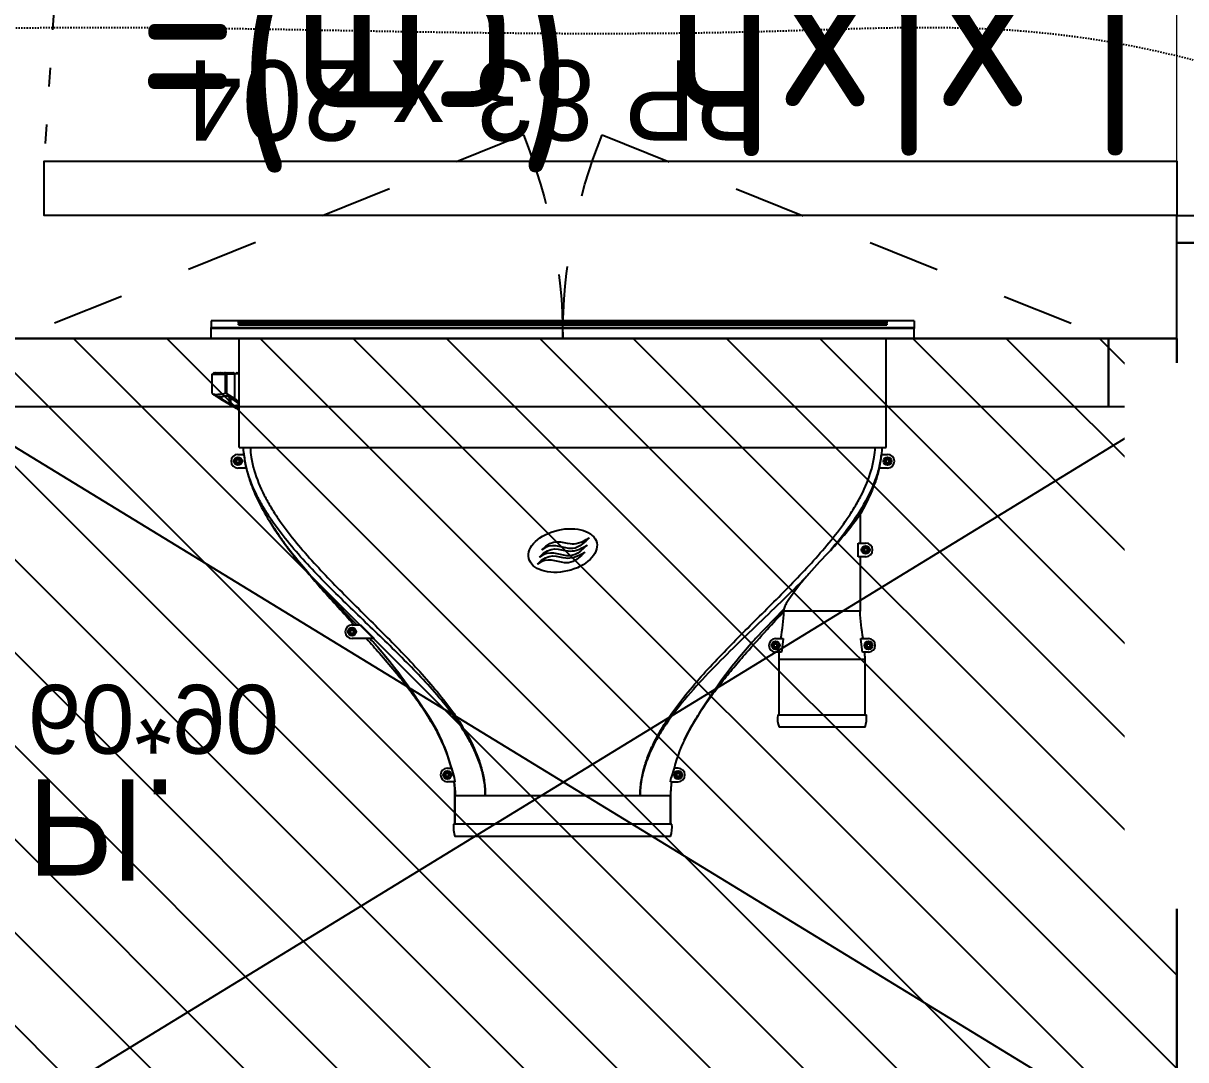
# Model space of a CAD drawing. Extents: x -2932 to 12371, y 2178 to 6224.
# Drawn here: x 6617.4 to 6702.5, y 4405.5 to 4481.5 of the extents above; entities that cross this region are included whole.
import ezdxf
from ezdxf import colors
from ezdxf.entities.mleader import LeaderData, LeaderLine
from ezdxf.math import Vec2, Vec3

# ---------------------------------------------------------------- set-up
doc = ezdxf.new("R2010")
doc.units = 0
for name, pattern in [('prlm_ef', [0.165, 0.1, -0.065]), ('Style de ligne -13', [0.147638, 0.098425, -0.049213]), ('Style de ligne -18', [0.164042, 0.054681, -0.109361]), ('VW-01', [0.41656, 0.20828, -0.20828])]:
    doc.linetypes.add(name, pattern=pattern)
for name, color, linetype in [('_GAZELEC-EAU CHAUDE', 1, 'Continuous'), ('B amÈnagement intÈrieur_Hatch', 252, 'Continuous'), ('B aménagement intérieur', 252, 'Continuous'), ('B Général', 252, 'Continuous'), ('C ANNOTATIONS-prestations', 252, 'Continuous'), ('D SURFACES-shab', 252, 'Continuous'), ('F REMPLISSAGE-vert foncé', 252, 'Continuous'), ('prlm-CHAUFF', 30, 'Continuous'), ('prlm-EAU-EF', 161, 'Continuous'), ('prlm-VMC', 93, 'Continuous')]:
    doc.layers.add(name, color=color, linetype=linetype)
doc.layers.add('_GAZELEC-RESERVATION', color=1, linetype='Continuous', lineweight=18)
doc.styles.add('Arial', font='arial.ttf')
doc.styles.add('Eurostile', font='')
doc.styles.add('prlm-vmc', font='pala.ttf', dxfattribs={"height": 14})
doc.styles.get("Standard").update_dxf_attribs({"font": 'isocp.shx', "height": 15})
doc.styles.get('Eurostile').set_extended_font_data('Eurostile')

# ---------------------------------------------------------------- blocks, each defined once
blk = doc.blocks.new('A n1.PP 80')
at = {"layer": 'B Général', "flags": 128}
blk.add_lwpolyline([(-43, 2.5), (-43, 85.5), (-39, 85.5), (-39, 2.5)], close=True, dxfattribs=at)
at = {"layer": 'B Général', "linetype": 'Style de ligne -18', "ltscale": 25.4, "flags": 128}
blk.add_lwpolyline([(46, 2.5), (45.273, 13.334), (43.104, 23.982), (39.53, 34.263), (34.612, 44), (28.435, 53.027), (21.104, 61.19), (12.745, 68.348), (3.5, 74.38), (-6.472, 79.182), (-17, 82.672), (-27.905, 84.79), (-39, 85.5)], dxfattribs=at)
at = {"layer": 'B Général', "linetype": 'Continuous', "flags": 128}
blk.add_lwpolyline([(-45, 2.5), (-43, 2.5), (-43, 0), (-40, 0), (-40, -2.5), (-45, -2.5)], close=True, dxfattribs=at)
at = {"layer": 'C ANNOTATIONS-prestations', "insert": (-37.498, 32.5), "char_height": 5.8825, "attachment_point": 1, "rotation": 90, "line_spacing_factor": 0.894142, "style": 'Eurostile'}
blk.add_mtext('PP 83 x 204', dxfattribs=at)
blk = doc.blocks.new('A n1.Groupe-47-1')
at = {"layer": 'B Général', "linetype": 'Continuous'}
for p, q in [((-301.1, 153.741), (-211.1, 98.635)), ((-211.1, 153.635), (-301.1, 98.635))]:
    blk.add_line(p, q, dxfattribs=at)
at = {"layer": 'B Général', "linetype": 'VW-01', "ltscale": 25.4}
for p, q in [((-258.985, 78.719), (-296.1, 93.635)), ((-253.215, 78.719), (-216.1, 93.635))]:
    blk.add_line(p, q, dxfattribs=at)
at = {"layer": 'B Général', "linetype": 'Continuous', "flags": 128}
for points in [[(-211.1, 93.635), (-211.1, 153.635), (-301.1, 153.635), (-301.1, 93.635)], [(-216.1, 98.635), (-216.1, 93.635), (-301.1, 93.635), (-301.1, 98.635)], [(-211.1, 98.635), (-211.1, 93.635), (-216.1, 93.635), (-216.1, 98.635)]]:
    blk.add_lwpolyline(points, close=True, dxfattribs=at)
at = {"layer": 'B Général', "linetype": 'VW-01', "ltscale": 25.4}
for centre, start, end in [((-296.1, 93.635), 338.10556, 0), ((-216.1, 93.635), 180, 201.89444)]:
    blk.add_arc(centre, 40, start, end, dxfattribs=at)
at = {"layer": 'B Général', "insert": (-295.326, 133.006), "char_height": 7.059, "attachment_point": 1, "line_spacing_factor": 0.894142, "style": 'Eurostile'}
blk.add_mtext('Pl.', dxfattribs=at)
at = {"layer": 'C ANNOTATIONS-prestations', "insert": (-295.326, 121.514), "char_height": 5.0505, "attachment_point": 4, "line_spacing_factor": 0.959385, "style": 'Arial'}
blk.add_mtext('60*90', dxfattribs=at)
blk = doc.blocks.new('A n1.T4 A32_A33 (2D)')
at = {"layer": 'B amÈnagement intÈrieur_Hatch', "linetype": 'Continuous'}
h = blk.add_hatch(dxfattribs=at)
h.set_pattern_fill('F_P__SOFFITE', color=256, style=0, pattern_type=2)
h.set_pattern_definition([(45, (0, 0.2205), (-3.527778, 3.30729), [])])
h.paths.add_polyline_path([(-57.456, 78.635), (-57.456, 158.635), (-211.1, 158.635), (-211.1, 93.635), (-301.1, 93.635), (-301.107, 158.635), (-336.72, 158.632), (-336.723, -58.364), (-456.72, -58.364), (-456.72, 251.635), (-107.1, 251.635), (-107.1, 326.259), (207.209, 326.259), (207.209, 261.259), (222.209, 261.259), (222.209, 128.8), (22.544, 128.8), (22.544, 158.635), (17.544, 158.635), (17.544, 78.635)])
at = {"layer": 'B aménagement intérieur', "linetype": 'Style de ligne -13', "ltscale": 25.4, "flags": 128}
blk.add_lwpolyline([(-57.456, 78.635), (-57.456, 158.635), (-211.1, 158.635), (-211.1, 93.635), (-301.1, 93.635), (-301.107, 158.635), (-336.72, 158.632), (-336.723, -58.364), (-456.72, -58.364), (-456.72, 251.635), (-107.1, 251.635), (-107.1, 326.259), (207.209, 326.259), (207.209, 261.259), (222.209, 261.259), (222.209, 128.8), (22.544, 128.8), (22.544, 158.635), (17.544, 158.635), (17.544, 78.635)], dxfattribs=at)
at = {"layer": 'B Général', "linetype": 'Continuous'}
for p, q in [((-211.1, 158.635), (-211.1, 86.635)), ((-211.1, 86.635), (-206.1, 86.635))]:
    blk.add_line(p, q, dxfattribs=at)
at = {"layer": 'D SURFACES-shab', "lineweight": 18, "flags": 128}
blk.add_lwpolyline([(-301.1, 84.635), (-301.1, 153.635), (-211.1, 153.635), (-211.1, -11.365), (17.544, -11.365), (17.544, -331.365), (-331.72, -331.365), (-331.72, 84.632)], close=True, dxfattribs=at)
at = {"layer": 'F REMPLISSAGE-vert foncé', "linetype": 'Continuous'}
blk.add_line((-211.1, 158.635), (-211.1, 86.635), dxfattribs=at)
at = {"layer": 'B Général'}
blk.add_blockref('A n1.Groupe-47-1', (0, 0), dxfattribs=at)
at = {"layer": 'B Général', "xscale": -1, "rotation": 90}
blk.add_blockref('A n1.PP 80', (-208.6, 41.635), dxfattribs=at)
blk = doc.blocks.new('xi.twintop')
at = {"layer": 'prlm-CHAUFF', "ltscale": 50}
for p, q in [((-7.9, 36.5), (7.9, 36.5)), ((-8, 35.6), (8, 35.6)), ((-7.9, 35.6), (-7.9, 33.5)), ((-7.9, 33.5), (-7.9, 35.6)), ((7.9, 35.6), (7.9, 33.5)), ((7.9, 33.5), (7.9, 35.6)), ((-5.671, 33.5), (-7.9, 33.5)), ((5.671, 33.5), (-5.671, 33.5)), ((7.9, 33.5), (5.671, 33.5)), ((-7.904, 32.5), (-8.458, 32.5)), ((-7.904, 32.5), (-7.954, 32.18)), ((7.954, 32.18), (7.904, 32.5)), ((7.904, 32.5), (8.458, 32.5)), ((-8.614, 31.95), (-8.614, 32.05)), ((-8.614, 32.05), (-8.508, 32.05)), ((-8.508, 31.95), (-8.614, 31.95)), ((-8.508, 32.156), (-8.408, 32.156)), ((-8.508, 32.05), (-8.508, 32.156)), ((-8.508, 31.844), (-8.508, 31.95)), ((-8.408, 31.844), (-8.508, 31.844)), ((-8.408, 32.156), (-8.408, 32.05)), ((-8.408, 32.05), (-8.302, 32.05)), ((-8.302, 31.95), (-8.408, 31.95)), ((-8.408, 31.95), (-8.408, 31.844)), ((-8.302, 32.05), (-8.302, 31.95)), ((-8.158, 31.5), (-7.954, 32.18)), ((8.158, 31.5), (7.954, 32.18)), ((8.302, 31.95), (8.302, 32.05)), ((8.302, 32.05), (8.408, 32.05)), ((8.408, 31.95), (8.302, 31.95)), ((8.408, 32.156), (8.508, 32.156)), ((8.408, 32.05), (8.408, 32.156)), ((8.408, 31.844), (8.408, 31.95)), ((8.508, 31.844), (8.408, 31.844)), ((8.508, 32.156), (8.508, 32.05)), ((8.508, 32.05), (8.614, 32.05)), ((8.614, 31.95), (8.508, 31.95)), ((8.508, 31.95), (8.508, 31.844)), ((8.614, 32.05), (8.614, 31.95)), ((-8.458, 31.5), (-8.158, 31.5)), ((8.458, 31.5), (8.158, 31.5)), ((9.118, 29.019), (9.087, 29.019)), ((-22.15, 28.5), (-15.85, 28.5)), ((-9.406, 28.479), (-9.406, 28.479)), ((9.406, 28.479), (9.381, 28.479)), ((-15.75, 27.6), (-22.25, 27.6)), ((-22.15, 27.6), (-22.15, 23.5)), ((-22.15, 27.6), (-22.15, 23.5)), ((-15.85, 27.6), (-15.85, 23.5)), ((-15.85, 27.6), (-15.85, 23.5)), ((-22.4, 23), (-21.967, 23)), ((-15.85, 23.5), (-22.15, 23.5)), ((-21.967, 23), (-21.85, 22.055)), ((-16.15, 22.055), (-16.033, 23)), ((-16.033, 23), (-15.6, 23)), ((-22.556, 22.55), (-22.45, 22.55)), ((-22.556, 22.45), (-22.556, 22.55)), ((-22.45, 22.45), (-22.556, 22.45)), ((-22.45, 22.656), (-22.35, 22.656)), ((-22.45, 22.55), (-22.45, 22.656)), ((-22.45, 22.344), (-22.45, 22.45)), ((-22.35, 22.344), (-22.45, 22.344)), ((-22.35, 22.656), (-22.35, 22.55)), ((-22.35, 22.55), (-22.244, 22.55)), ((-22.244, 22.45), (-22.35, 22.45)), ((-22.35, 22.45), (-22.35, 22.344)), ((-22.244, 22.55), (-22.244, 22.45)), ((-15.756, 22.45), (-15.756, 22.55)), ((-15.756, 22.55), (-15.65, 22.55)), ((-15.65, 22.45), (-15.756, 22.45)), ((-15.65, 22.656), (-15.55, 22.656)), ((-15.65, 22.55), (-15.65, 22.656)), ((-15.65, 22.344), (-15.65, 22.45)), ((-15.55, 22.344), (-15.65, 22.344)), ((-15.55, 22.656), (-15.55, 22.55)), ((-15.55, 22.55), (-15.444, 22.55)), ((-15.55, 22.45), (-15.55, 22.344)), ((-15.444, 22.45), (-15.55, 22.45)), ((-15.444, 22.55), (-15.444, 22.45)), ((-21.85, 22), (-22.4, 22)), ((-21.85, 22.055), (-21.85, 22)), ((-16.2, 19.843), (-14.13, 22)), ((-14.13, 22), (-16.2, 19.843)), ((-16.15, 22), (-16.15, 22.055)), ((-15.6, 22), (-16.15, 22)), ((14.827, 21), (13.825, 22)), ((13.825, 22), (15.441, 22)), ((15.284, 21.45), (15.284, 21.55)), ((15.284, 21.55), (15.391, 21.55)), ((15.391, 21.45), (15.284, 21.45)), ((15.391, 21.656), (15.491, 21.656)), ((15.391, 21.55), (15.391, 21.656)), ((15.391, 21.344), (15.391, 21.45)), ((15.491, 21.344), (15.391, 21.344)), ((15.491, 21.656), (15.491, 21.55)), ((15.491, 21.55), (15.597, 21.55)), ((15.491, 21.45), (15.491, 21.344)), ((15.597, 21.45), (15.491, 21.45)), ((15.597, 21.55), (15.597, 21.45)), ((15.441, 21), (14.827, 21)), ((-21.8, 20), (-16.2, 20)), ((-21.8, 16), (-21.8, 20)), ((-21.8, 16), (-21.8, 20)), ((-16.2, 19.843), (-16.2, 20)), ((-16.2, 19.843), (-16.2, 20)), ((-22.356, 15.45), (-22.356, 15.55)), ((-22.356, 15.55), (-22.25, 15.55)), ((-22.25, 15.45), (-22.356, 15.45)), ((-22.25, 15.656), (-22.15, 15.656)), ((-22.25, 15.55), (-22.25, 15.656)), ((-22.25, 15.344), (-22.25, 15.45)), ((-22.15, 15.344), (-22.25, 15.344)), ((-22.2, 16), (-21.65, 16)), ((-22.15, 15.656), (-22.15, 15.55)), ((-22.15, 15.55), (-22.044, 15.55)), ((-22.15, 15.45), (-22.15, 15.344)), ((-22.044, 15.45), (-22.15, 15.45)), ((-22.044, 15.55), (-22.044, 15.45)), ((-21.65, 16), (-21.65, 15)), ((-21.65, 15), (-22.2, 15)), ((-21.8, 12.878), (-21.8, 15)), ((-21.8, 12.878), (-21.8, 15)), ((-23.8, 9.5), (-23.187, 9.5)), ((23.187, 9.5), (23.8, 9.5)), ((-23.956, 8.95), (-23.956, 9.05)), ((-23.956, 9.05), (-23.85, 9.05)), ((-23.85, 8.95), (-23.956, 8.95)), ((-23.85, 9.156), (-23.75, 9.156)), ((-23.85, 9.05), (-23.85, 9.156)), ((-23.85, 8.844), (-23.85, 8.95)), ((-23.75, 8.844), (-23.85, 8.844)), ((-23.75, 9.156), (-23.75, 9.05)), ((-23.75, 9.05), (-23.644, 9.05)), ((-23.75, 8.95), (-23.75, 8.844)), ((-23.644, 8.95), (-23.75, 8.95)), ((-23.644, 9.05), (-23.644, 8.95)), ((23.644, 8.95), (23.644, 9.05)), ((23.644, 9.05), (23.75, 9.05)), ((23.75, 8.95), (23.644, 8.95)), ((23.75, 9.156), (23.85, 9.156)), ((23.75, 9.05), (23.75, 9.156)), ((23.75, 8.844), (23.75, 8.95)), ((23.85, 8.844), (23.75, 8.844)), ((23.85, 9.156), (23.85, 9.05)), ((23.85, 9.05), (23.956, 9.05)), ((23.85, 8.95), (23.85, 8.844)), ((23.956, 8.95), (23.85, 8.95)), ((23.956, 9.05), (23.956, 8.95)), ((-23.357, 8.5), (-23.8, 8.5)), ((23.7, 8), (-23.7, 8)), ((-23.7, 8), (-23.7, 0)), ((-23.362, 8.417), (-23.358, 8.5)), ((23.8, 8.5), (23.357, 8.5)), ((23.362, 8.417), (23.358, 8.5)), ((23.7, 8), (23.7, 0)), ((24.183, 4.472), (23.7, 4.807)), ((24.063, 4.416), (23.7, 4.662)), ((24.063, 2.6), (24.063, 4.416)), ((24.639, 4.041), (24.063, 4.416)), ((24.199, 4.461), (24.183, 4.472)), ((24.537, 4.242), (24.199, 4.461)), ((24.354, 4.854), (24.331, 4.893)), ((24.354, 4.36), (24.354, 4.855)), ((24.354, 4.854), (24.356, 4.851)), ((24.408, 4.79), (24.434, 4.829)), ((24.408, 4.79), (24.408, 4.325)), ((25.009, 4.434), (24.408, 4.79)), ((24.434, 4.829), (25.04, 4.472)), ((25.04, 4.472), (25.009, 4.434)), ((25.009, 4.252), (25.009, 4.435)), ((25.018, 4.424), (25.009, 4.434)), ((25.057, 4.461), (25.018, 4.424)), ((25.018, 4.424), (25.018, 4.252)), ((25.28, 4.254), (25.018, 4.424)), ((25.04, 4.472), (25.057, 4.461)), ((25.057, 4.461), (25.394, 4.242)), ((24.639, 4.041), (24.715, 4.014)), ((24.639, 2.602), (24.639, 4.041)), ((24.715, 4.014), (24.715, 2.65)), ((25.708, 2.65), (25.708, 4.014)), ((23.7, 2.6), (24.063, 2.6)), ((23.7, 2.566), (23.734, 2.6)), ((23.795, 2.6), (23.885, 2.51)), ((23.885, 2.51), (23.975, 2.6)), ((24.038, 2.6), (24.128, 2.51)), ((24.637, 2.6), (24.063, 2.6)), ((24.128, 2.51), (24.218, 2.6)), ((24.182, 2.564), (24.235, 2.51)), ((24.235, 2.51), (24.301, 2.576)), ((24.276, 2.6), (24.366, 2.51)), ((24.366, 2.51), (24.456, 2.6)), ((24.425, 2.568), (24.483, 2.51)), ((24.483, 2.51), (24.556, 2.584)), ((24.54, 2.6), (24.63, 2.51)), ((24.63, 2.51), (24.72, 2.6)), ((24.637, 2.6), (24.639, 2.602)), ((25.663, 2.6), (24.637, 2.6)), ((24.715, 2.65), (24.639, 2.602)), ((24.699, 2.579), (24.768, 2.51)), ((24.715, 2.65), (25.708, 2.65)), ((24.727, 2.6), (24.817, 2.51)), ((24.817, 2.51), (24.907, 2.6)), ((24.9, 2.593), (24.983, 2.51)), ((24.983, 2.51), (25.073, 2.6)), ((25.056, 2.583), (25.129, 2.51)), ((25.129, 2.51), (25.219, 2.6)), ((25.191, 2.573), (25.254, 2.51)), ((25.254, 2.51), (25.344, 2.6)), ((25.307, 2.563), (25.359, 2.51)), ((25.359, 2.51), (25.449, 2.6)), ((25.445, 2.51), (25.535, 2.6)), ((25.509, 2.51), (25.599, 2.6)), ((25.553, 2.51), (25.643, 2.6)), ((25.665, 2.602), (25.663, 2.6)), ((25.708, 2.65), (25.665, 2.602)), ((24.768, 2.51), (24.793, 2.534)), ((25.017, 2.544), (25.051, 2.51)), ((25.051, 2.51), (25.09, 2.549)), ((25.272, 2.528), (25.29, 2.51)), ((25.29, 2.51), (25.325, 2.545)), ((25.402, 2.553), (25.445, 2.51)), ((25.477, 2.542), (25.509, 2.51)), ((25.531, 2.532), (25.553, 2.51)), ((-25.75, 0), (-25.75, -0.732)), ((25.75, 0), (-25.75, 0)), ((25.75, 0), (25.75, -0.732)), ((-25.75, -0.81), (-25.75, -0.732)), ((-25.75, -0.732), (25.75, -0.732)), ((-25.75, -1.3), (-25.75, -0.81)), ((25.75, -0.81), (-25.75, -0.81)), ((25.75, -0.732), (25.75, -0.81)), ((25.75, -1.3), (25.75, -0.81)), ((-25.75, -1.3), (25.75, -1.3)), ((23.75, -0.995), (-23.75, -0.995)), ((-23.75, -1.061), (-23.75, -0.995)), ((-23.55, -0.995), (-23.75, -1.061)), ((-23.75, -1.061), (23.75, -1.061)), ((23.75, -1.109), (-23.75, -1.109)), ((-23.75, -1.161), (-23.75, -1.109)), ((-23.594, -1.109), (-23.75, -1.161)), ((-23.75, -1.161), (23.75, -1.161)), ((23.75, -1.197), (-23.75, -1.197)), ((-23.75, -1.234), (-23.75, -1.197)), ((-23.639, -1.197), (-23.75, -1.234)), ((-23.75, -1.234), (23.75, -1.234)), ((23.75, -1.258), (-23.75, -1.258)), ((-23.75, -1.28), (-23.75, -1.258)), ((-23.683, -1.258), (-23.75, -1.28)), ((-23.75, -1.28), (23.75, -1.28)), ((23.75, -1.292), (-23.75, -1.292)), ((-23.75, -1.299), (-23.75, -1.292)), ((-23.728, -1.292), (-23.75, -1.299)), ((-23.75, -1.299), (23.75, -1.299)), ((23.75, -1.061), (23.55, -0.995)), ((23.75, -1.161), (23.594, -1.109)), ((23.75, -1.234), (23.639, -1.197)), ((23.75, -1.28), (23.683, -1.258)), ((23.75, -1.299), (23.728, -1.292)), ((23.75, -0.995), (23.75, -1.061)), ((23.75, -1.109), (23.75, -1.161)), ((23.75, -1.197), (23.75, -1.234)), ((23.75, -1.258), (23.75, -1.28)), ((23.75, -1.292), (23.75, -1.299))]:
    blk.add_line(p, q, dxfattribs=at)
for centre, radius in [((-8.458, 32), 0.3), ((-8.458, 32), 0.25), ((8.458, 32), 0.3), ((8.458, 32), 0.25), ((-22.4, 22.5), 0.3), ((-22.4, 22.5), 0.25), ((-15.6, 22.5), 0.3), ((-15.6, 22.5), 0.25), ((15.441, 21.5), 0.3), ((15.441, 21.5), 0.25), ((-22.2, 15.5), 0.3), ((-22.2, 15.5), 0.25), ((-23.8, 9), 0.3), ((-23.8, 9), 0.25), ((23.8, 9), 0.3), ((23.8, 9), 0.25)]:
    blk.add_circle(centre, radius, dxfattribs=at)
for centre, radius, start, end in [((-6.014, 35.835), 2, 160.5755, 186.74412), ((-6.014, 35.835), 2, 160.57549, 186.74413), ((6.014, 35.835), 2, 353.25588, 19.4245), ((6.014, 35.835), 2, 353.25587, 19.42451), ((-15.668, 33.508), 7.768, 352.54564, 359.94227), ((-15.722, 33.51), 7.822, 352.57629, 359.92645), ((-15.069, 33.486), 7.169, 353.90527, 0.11567), ((15.112, 33.49), 7.248, 179.9215, 187.83817), ((15.668, 33.508), 7.768, 180.05773, 187.45436), ((15.722, 33.51), 7.822, 180.07356, 187.42371), ((-8.458, 32), 0.5, 90, 270), ((-15.069, 33.486), 7.169, 352.09231, 353.54484), ((8.458, 32), 0.5, 270, 90), ((-19.515, 34.47), 11.739, 332.3321, 345.44097), ((-19.156, 34.325), 11.354, 332.13741, 345.69294), ((21.105, 34.981), 13.428, 192.99541, 216.08235), ((19.156, 34.325), 11.354, 194.41062, 207.86258), ((-26.918, 38.167), 20.014, 331.04826, 332.79827), ((-26.918, 38.167), 20.014, 331.04819, 332.79819), ((26.918, 38.167), 20.014, 207.2018, 208.95181), ((-20.264, 27.835), 2, 160.5755, 186.74412), ((-20.264, 27.835), 2, 160.5755, 186.74412), ((-17.736, 27.835), 2, 353.25588, 19.4245), ((-17.736, 27.835), 2, 353.25588, 19.4245), ((-43.135, 48.063), 39.002, 319.38871, 329.85996), ((-43.134, 48.062), 39.001, 319.38866, 329.86009), ((43.134, 48.062), 39.001, 210.13992, 220.61135), ((43.135, 48.063), 39.002, 212.5506, 220.61129), ((-22.4, 22.5), 0.5, 90, 270), ((-15.6, 22.5), 0.5, 270, 90), ((-22.511, 30.102), 11.657, 315.97007, 320.42447), ((-22.763, 30.327), 11.994, 316.03261, 320.36189), ((22.511, 30.102), 11.657, 219.57553, 224.02992), ((22.763, 30.327), 11.994, 219.6381, 223.96738), ((15.441, 21.5), 0.5, 270, 90), ((-44.743, 40.047), 35.103, 315.71113, 319.52651), ((-22.2, 15.5), 0.5, 90, 270), ((-2.483, -0.774), 23.654, 136.40993, 144.75012), ((-23.8, 9), 0.5, 90, 270), ((-11.413, 6.64), 12.115, 163.72632, 166.38523), ((23.8, 9), 0.5, 270, 90), ((17.641, -7.232), 13.847, 61.91822, 64.05151), ((17.763, -6.883), 13.432, 62.11504, 63.76315), ((18.287, -6.037), 12.5, 61.31767, 61.5903), ((24.754, 5.454), 0.703, 233.033, 242.93247), ((24.723, 5.11), 0.448, 214.67133, 225.49816), ((25.884, 4.919), 0.836, 234.1326, 239.24253), ((18.287, -6.037), 12.5, 53.74938, 55.06371)]:
    blk.add_arc(centre, radius, start, end, dxfattribs=at)
blk.add_ellipse((0, 15.548), major_axis=(2.491, 0.574), ratio=0.600775, dxfattribs=at)
for points, knots in [([(-5.671, 33.5), (-5.672, 33.33), (-5.677, 33.16), (-5.703, 32.821), (-5.721, 32.652), (-5.795, 32.148), (-5.867, 31.816), (-6.05, 31.162), (-6.159, 30.841), (-6.409, 30.212), (-6.55, 29.902), (-7.002, 29.001), (-7.344, 28.433), (-8.077, 27.338), (-8.468, 26.811), (-9.691, 25.27), (-10.571, 24.296), (-12.383, 22.391), (-13.316, 21.46), (-15.185, 19.601), (-16.122, 18.672), (-17.949, 16.773), (-18.839, 15.804), (-20.077, 14.275), (-20.474, 13.752), (-21.031, 12.937), (-21.21, 12.66), (-21.553, 12.094), (-21.716, 11.803), (-22.172, 10.914), (-22.426, 10.305), (-22.699, 9.356), (-22.772, 9.034), (-22.858, 8.473), (-22.882, 8.237), (-22.893, 8)], [0, 0, 0, 0, 0.015625, 0.015625, 0.03125, 0.03125, 0.0625, 0.0625, 0.09375, 0.09375, 0.125, 0.125, 0.1875, 0.1875, 0.25, 0.25, 0.375, 0.375, 0.5, 0.5, 0.625, 0.625, 0.75, 0.75, 0.8125, 0.8125, 0.84375, 0.84375, 0.875, 0.875, 0.9375, 0.9375, 0.96875, 0.96875, 0.9907189, 0.9907189, 0.9907189, 0.9907189]), ([(-18.04, 17.262), (-16.845, 18.508), (-15.594, 19.705), (-13.099, 22.1), (-11.85, 23.297), (-10.068, 25.171), (-9.49, 25.808), (-8.388, 27.133), (-7.865, 27.818), (-7.156, 28.912), (-6.932, 29.288), (-6.521, 30.07), (-6.334, 30.477), (-6.021, 31.308), (-5.894, 31.736), (-5.762, 32.392), (-5.728, 32.613), (-5.694, 32.945), (-5.685, 33.057), (-5.674, 33.279), (-5.672, 33.39), (-5.671, 33.5)], [0, 0, 0, 0, 0.25, 0.25, 0.5, 0.5, 0.625, 0.625, 0.75, 0.75, 0.8125, 0.8125, 0.875, 0.875, 0.9375, 0.9375, 0.96875, 0.96875, 0.984375, 0.984375, 1, 1, 1, 1]), ([(5.671, 33.5), (5.672, 33.328), (5.678, 33.157), (5.705, 32.814), (5.726, 32.644), (5.805, 32.135), (5.883, 31.801), (6.08, 31.143), (6.198, 30.822), (6.466, 30.192), (6.617, 29.883), (7.098, 28.985), (7.46, 28.422), (8.234, 27.338), (8.645, 26.817), (9.928, 25.297), (10.845, 24.337), (12.724, 22.456), (13.686, 21.536), (15.608, 19.692), (16.567, 18.767), (18.432, 16.869), (19.337, 15.897), (20.591, 14.355), (20.991, 13.827), (21.551, 13.002), (21.731, 12.721), (22.074, 12.147), (22.237, 11.851), (22.689, 10.951), (22.939, 10.335), (23.206, 9.374), (23.277, 9.048), (23.359, 8.479), (23.383, 8.24), (23.393, 8)], [0, 0, 0, 0, 0.015625, 0.015625, 0.03125, 0.03125, 0.0625, 0.0625, 0.09375, 0.09375, 0.125, 0.125, 0.1875, 0.1875, 0.25, 0.25, 0.375, 0.375, 0.5, 0.5, 0.625, 0.625, 0.75, 0.75, 0.8125, 0.8125, 0.84375, 0.84375, 0.875, 0.875, 0.9375, 0.9375, 0.96875, 0.96875, 0.9908046, 0.9908046, 0.9908046, 0.9908046]), ([(22.893, 8), (22.882, 8.237), (22.858, 8.473), (22.772, 9.034), (22.699, 9.356), (22.426, 10.305), (22.172, 10.914), (21.716, 11.803), (21.553, 12.094), (21.21, 12.66), (21.031, 12.937), (20.474, 13.752), (20.077, 14.275), (18.838, 15.805), (17.948, 16.773), (16.121, 18.673), (15.185, 19.601), (13.316, 21.461), (12.383, 22.391), (10.571, 24.297), (9.691, 25.271), (8.467, 26.811), (8.076, 27.338), (7.344, 28.434), (7.002, 29.002), (6.55, 29.903), (6.409, 30.213), (6.159, 30.843), (6.049, 31.163), (5.867, 31.818), (5.795, 32.15), (5.721, 32.654), (5.702, 32.823), (5.677, 33.162), (5.672, 33.332), (5.671, 33.5)], [0.0092808, 0.0092808, 0.0092808, 0.0092808, 0.03125, 0.03125, 0.0625, 0.0625, 0.125, 0.125, 0.15625, 0.15625, 0.1875, 0.1875, 0.25, 0.25, 0.375, 0.375, 0.5, 0.5, 0.625, 0.625, 0.75, 0.75, 0.8125, 0.8125, 0.875, 0.875, 0.90625, 0.90625, 0.9375, 0.9375, 0.96875, 0.96875, 0.984375, 0.984375, 1, 1, 1, 1]), ([(-8.902, 29.459), (-9.06, 29.122), (-9.431, 28.411), (-10.077, 27.354), (-10.83, 26.267), (-11.655, 25.184), (-12.538, 24.104), (-13.65, 22.813), (-14.862, 21.461), (-15.808, 20.432), (-16.202, 19.996)], [0.1568082, 0.1568082, 0.1568082, 0.1568082, 0.2305418, 0.3149874, 0.4025619, 0.4929385, 0.5856877, 0.6803551, 0.8317746, 0.9509578, 0.9509578, 0.9509578, 0.9509578]), ([(14.383, 21.999), (14.061, 22.358), (13.365, 23.14), (12.326, 24.354), (11.377, 25.537), (10.581, 26.618), (9.928, 27.589), (9.371, 28.524), (9.05, 29.146), (8.913, 29.436)], [0.5730592, 0.5730592, 0.5730592, 0.5730592, 0.626259, 0.6884084, 0.7489718, 0.7930827, 0.8358988, 0.8773199, 0.9123747, 0.9123747, 0.9123747, 0.9123747]), ([(23.19, 9.5), (23.124, 9.788), (23.044, 10.073), (22.859, 10.639), (22.754, 10.92), (22.411, 11.744), (22.145, 12.272), (21.561, 13.299), (21.243, 13.797), (20.57, 14.773), (20.213, 15.25), (19.112, 16.649), (18.333, 17.541), (16.734, 19.29), (15.914, 20.146), (15.092, 21)], [0, 0, 0, 0, 0.0625, 0.0625, 0.125, 0.125, 0.25, 0.25, 0.375, 0.375, 0.5, 0.5, 0.75, 0.75, 1, 1, 1, 1]), ([(21.401, 13.546), (21.298, 13.709), (20.978, 14.202), (20.406, 15.017), (19.666, 15.986), (18.877, 16.957), (17.954, 18.038), (16.902, 19.222), (15.976, 20.242), (15.436, 20.835), (15.287, 20.999)], [0.1694223, 0.1694223, 0.1694223, 0.1694223, 0.1906001, 0.2339285, 0.2787061, 0.3247019, 0.3716424, 0.4351709, 0.4991397, 0.523565, 0.523565, 0.523565, 0.523565]), ([(-18.04, 17.262), (-17.809, 17.525), (-17.584, 17.79), (-17.171, 18.301), (-16.98, 18.55), (-16.637, 19.028), (-16.49, 19.25), (-16.325, 19.534), (-16.28, 19.618), (-16.218, 19.757), (-16.2, 19.811), (-16.2, 19.843)], [0, 0, 0, 0, 0.25, 0.25, 0.5, 0.5, 0.75, 0.75, 0.875, 0.875, 1, 1, 1, 1]), ([(-1.625, 15.672), (-0.902, 16.39), (-0.527, 16.486), (-0.138, 16.444), (0.474, 16.379), (1.12, 15.976), (1.855, 16.553)], [0, 0, 0, 0, 0.389075, 0.389075, 0.389075, 1, 1, 1, 1]), ([(-23.393, 8), (-23.381, 8.277), (-23.352, 8.553), (-23.249, 9.192), (-23.163, 9.551), (-22.842, 10.608), (-22.541, 11.285), (-21.826, 12.598), (-21.422, 13.216), (-20.556, 14.406), (-20.095, 14.978), (-19.615, 15.535)], [0.0331631, 0.0331631, 0.0331631, 0.0331631, 0.125, 0.125, 0.25, 0.25, 0.5, 0.5, 0.75, 0.75, 1, 1, 1, 1]), ([(-1.936, 14.628), (-1.213, 15.346), (-0.838, 15.441), (-0.449, 15.4), (0.163, 15.335), (0.809, 14.932), (1.544, 15.508)], [0, 0, 0, 0, 0.389075, 0.389075, 0.389075, 1, 1, 1, 1]), ([(-23.19, 9.5), (-23.122, 9.797), (-23.039, 10.09), (-22.895, 10.527), (-22.844, 10.673), (-22.735, 10.961), (-22.678, 11.103), (-22.5, 11.527), (-22.371, 11.803), (-22.097, 12.347), (-21.952, 12.615), (-21.8, 12.878)], [0, 0, 0, 0, 0.25, 0.25, 0.375, 0.375, 0.5, 0.5, 0.75, 0.75, 1, 1, 1, 1]), ([(-21.8, 12.878), (-21.961, 12.599), (-22.114, 12.315), (-22.402, 11.74), (-22.536, 11.448), (-22.781, 10.852), (-22.892, 10.549), (-23.011, 10.17), (-23.032, 10.1), (-23.052, 10.03)], [0, 0, 0, 0, 0.25, 0.25, 0.5, 0.5, 0.75, 0.75, 0.8062429, 0.8062429, 0.8062429, 0.8062429]), ([(24.237, 4.956), (24.234, 4.957), (24.227, 4.961), (24.216, 4.966), (24.203, 4.97), (24.19, 4.974), (24.176, 4.978), (24.162, 4.981), (24.146, 4.983), (24.13, 4.985), (24.113, 4.987), (24.095, 4.988), (24.076, 4.989), (24.051, 4.989), (24.018, 4.989), (23.977, 4.986), (23.933, 4.982), (23.886, 4.977), (23.837, 4.969), (23.785, 4.96), (23.739, 4.952), (23.711, 4.946), (23.702, 4.944)], [0.1059402, 0.1059402, 0.1059402, 0.1059402, 0.1359504, 0.1694868, 0.202886, 0.2361704, 0.2693627, 0.3024859, 0.3355633, 0.3686184, 0.401675, 0.434757, 0.4678887, 0.5010941, 0.5629781, 0.6246926, 0.6863942, 0.7482374, 0.8103737, 0.8729511, 0.9361135, 0.9654522, 0.9654522, 0.9654522, 0.9654522]), ([(24.354, 4.855), (24.352, 4.857), (24.347, 4.862), (24.34, 4.869), (24.331, 4.876), (24.322, 4.883), (24.312, 4.888), (24.301, 4.894), (24.289, 4.899), (24.276, 4.903), (24.263, 4.907), (24.249, 4.911), (24.233, 4.914), (24.218, 4.916), (24.201, 4.919), (24.184, 4.92), (24.166, 4.921), (24.147, 4.922), (24.122, 4.922), (24.088, 4.922), (24.046, 4.919), (24.001, 4.915), (23.953, 4.909), (23.902, 4.902), (23.847, 4.892), (23.79, 4.881), (23.742, 4.871), (23.712, 4.865), (23.703, 4.863)], [0, 0, 0, 0, 0.0300773, 0.0600539, 0.0899314, 0.1197114, 0.1493956, 0.1789856, 0.2084831, 0.2378898, 0.2672073, 0.2964374, 0.3255817, 0.3546421, 0.3836203, 0.4125181, 0.4413372, 0.4700795, 0.4987468, 0.5532579, 0.6080368, 0.6630958, 0.7184471, 0.7741027, 0.8300742, 0.8863734, 0.9430116, 0.9677174, 0.9677174, 0.9677174, 0.9677174]), ([(23.704, 4.907), (23.707, 4.907), (23.72, 4.91), (23.744, 4.915), (23.775, 4.922), (23.805, 4.927), (23.835, 4.933), (23.864, 4.938), (23.891, 4.942), (23.918, 4.946), (23.944, 4.95), (23.97, 4.953), (23.994, 4.955), (24.018, 4.957), (24.041, 4.959), (24.063, 4.96), (24.085, 4.961), (24.112, 4.961), (24.143, 4.961), (24.176, 4.958), (24.207, 4.954), (24.235, 4.948), (24.26, 4.94), (24.282, 4.931), (24.302, 4.92), (24.319, 4.908), (24.327, 4.898), (24.331, 4.893)], [0.053874, 0.053874, 0.053874, 0.053874, 0.0607104, 0.0907643, 0.1206402, 0.1503557, 0.1799287, 0.2093776, 0.238721, 0.2679778, 0.2971672, 0.3263086, 0.3554219, 0.3845269, 0.4136437, 0.4427926, 0.4719939, 0.5012681, 0.5562327, 0.6110034, 0.6657154, 0.7205017, 0.7754929, 0.8308166, 0.8865967, 0.9429527, 1, 1, 1, 1]), ([(25.447, 4.209), (25.443, 4.211), (25.437, 4.216), (25.426, 4.222), (25.414, 4.227), (25.401, 4.233), (25.387, 4.237), (25.372, 4.242), (25.357, 4.246), (25.34, 4.249), (25.323, 4.253), (25.305, 4.255), (25.286, 4.258), (25.266, 4.259), (25.245, 4.261), (25.223, 4.262), (25.2, 4.262), (25.17, 4.263), (25.131, 4.262), (25.081, 4.26), (25.028, 4.256), (24.973, 4.251), (24.914, 4.244), (24.853, 4.236), (24.788, 4.226), (24.72, 4.215), (24.672, 4.206), (24.649, 4.202)], [0.0304712, 0.0304712, 0.0304712, 0.0304712, 0.0599457, 0.0897682, 0.1195016, 0.1491541, 0.1787343, 0.2082505, 0.2377114, 0.2671256, 0.2965018, 0.3258487, 0.355175, 0.3844897, 0.4138015, 0.4431194, 0.4724522, 0.5018089, 0.5568669, 0.611863, 0.6668562, 0.7219052, 0.7770682, 0.8324028, 0.8879658, 0.9438132, 1, 1, 1, 1]), ([(24.649, 4.202), (24.647, 4.202), (24.644, 4.201), (24.639, 4.201), (24.633, 4.201), (24.626, 4.202), (24.62, 4.204), (24.612, 4.206), (24.604, 4.208), (24.592, 4.212), (24.575, 4.219), (24.555, 4.23), (24.543, 4.238), (24.537, 4.242)], [0, 0, 0, 0, 0.061789, 0.122374, 0.182441, 0.242697, 0.303842, 0.366548, 0.43144, 0.49908, 0.668346, 0.832646, 1, 1, 1, 1]), ([(25.708, 4.014), (25.688, 4.042), (25.652, 4.064), (25.548, 4.093), (25.48, 4.1), (25.354, 4.1), (25.308, 4.098), (25.209, 4.091), (25.155, 4.085), (24.985, 4.064), (24.857, 4.042), (24.715, 4.014)], [0, 0, 0, 0, 0.25, 0.25, 0.5, 0.5, 0.625, 0.625, 0.75, 0.75, 1, 1, 1, 1])]:
    blk.add_open_spline(points, degree=3, knots=knots, dxfattribs=at)
for points in [[(-22.15, 23.5), (-22.15, 23.333), (-22.143, 23.167), (-22.131, 23)], [(-22.15, 23.5), (-22.15, 23.333), (-22.143, 23.167), (-22.131, 23)], [(-15.85, 23.5), (-15.85, 23.333), (-15.857, 23.167), (-15.869, 23)], [(-15.85, 23.5), (-15.85, 23.333), (-15.857, 23.167), (-15.869, 23)], [(-22.012, 22), (-21.914, 21.333), (-21.8, 20.667), (-21.8, 20)], [(-22.012, 22), (-21.914, 21.333), (-21.8, 20.667), (-21.8, 20)], [(-15.988, 22), (-16.086, 21.333), (-16.2, 20.667), (-16.2, 20)], [(-15.988, 22), (-16.086, 21.333), (-16.2, 20.667), (-16.2, 20)], [(1.855, 16.553), (1.031, 15.616), (0.381, 16.022), (-0.234, 16.088)], [(-1.781, 15.161), (-1.058, 15.879), (-0.683, 15.975), (-0.294, 15.933)], [(-0.39, 15.577), (-0.782, 15.618), (-1.161, 15.521), (-1.781, 15.161)], [(-0.234, 16.088), (-0.627, 16.129), (-1.006, 16.032), (-1.625, 15.672)], [(1.544, 15.508), (0.719, 14.571), (0.07, 14.978), (-0.545, 15.043)], [(1.699, 16.041), (0.875, 15.105), (0.225, 15.511), (-0.39, 15.577)], [(-0.294, 15.933), (0.318, 15.868), (0.965, 15.465), (1.699, 16.041)], [(-0.545, 15.043), (-0.938, 15.085), (-1.317, 14.987), (-1.936, 14.628)], [(-23.187, 9.5), (-23.264, 9.17), (-23.321, 8.837), (-23.357, 8.5)], [(23.357, 8.5), (23.321, 8.837), (23.264, 9.17), (23.187, 9.5)]]:
    blk.add_open_spline(points, degree=3, dxfattribs=at)
at = {"layer": 'prlm-CHAUFF', "ltscale": 50, "insert": (-42.195, -13.408), "char_height": 12, "width": 139.79252, "attachment_point": 1}
blk.add_mtext('Lxlxh (cm)= 48x37x14.5', dxfattribs=at)

msp = doc.modelspace()

# ---------------------------------------------------------------- block references
at = {"layer": 'B aménagement intérieur', "xscale": -1, "rotation": 180}
msp.add_blockref('A n1.T4 A32_A33 (2D)', (6912.988, 4552.024), dxfattribs=at)
at = {"layer": 'prlm-CHAUFF', "rotation": 180}
msp.add_blockref('xi.twintop', (6656.888, 4458.389), dxfattribs=at)

# ---------------------------------------------------------------- next in the draw order: texts
at = {"layer": 'prlm-VMC', "ltscale": 25, "insert": (6733.358, 4436.504), "char_height": 12, "width": 58.61474, "attachment_point": 5, "line_spacing_factor": 0.8, "style": 'prlm-vmc', "bg_fill": 2}
msp.add_mtext('Alizé H 10/45', dxfattribs=at)

# ---------------------------------------------------------------- next in the draw order: linework, layer by layer
at = {"layer": '_GAZELEC-EAU CHAUDE', "linetype": 'prlm_ef'}
msp.add_open_spline([(6288.029, 4381.211), (6292.042, 4381.246), (6296.091, 4381.283), (6302.603, 4381.283), (6305.045, 4381.271), (6309.744, 4381.208), (6311.996, 4381.16), (6316.486, 4381.028), (6318.726, 4380.945), (6325.209, 4380.661), (6329.441, 4380.421), (6336.176, 4379.973), (6338.688, 4379.791), (6343.418, 4379.427), (6345.639, 4379.246), (6349.215, 4378.945), (6350.576, 4378.826), (6353.252, 4378.595), (6354.569, 4378.483), (6357.163, 4378.277), (6358.441, 4378.184), (6361.794, 4377.978), (6363.835, 4377.891), (6367.688, 4377.85), (6369.503, 4377.89), (6373.161, 4378.108), (6374.992, 4378.284), (6380.421, 4379.002), (6384.002, 4379.734), (6390.033, 4381.412), (6392.519, 4382.241), (6397.437, 4384.145), (6399.868, 4385.22), (6404.588, 4387.557), (6406.88, 4388.813), (6411.928, 4391.841), (6414.654, 4393.663), (6420.03, 4397.579), (6422.679, 4399.673), (6427.942, 4404.071), (6430.555, 4406.375), (6435.004, 4410.418), (6436.84, 4412.12), (6440.526, 4415.566), (6442.374, 4417.307), (6446.061, 4420.791), (6447.902, 4422.539), (6453.427, 4427.793), (6457.112, 4431.313), (6463.533, 4437.427), (6466.259, 4440.017), (6471.216, 4444.697), (6473.448, 4446.796), (6477.992, 4450.992), (6480.302, 4453.088), (6487.938, 4459.812), (6493.461, 4464.361), (6501.251, 4469.939), (6503.174, 4471.255), (6507.097, 4473.8), (6509.092, 4475.027), (6513.133, 4477.379), (6515.178, 4478.506), (6521.383, 4481.744), (6525.61, 4483.712), (6539.142, 4489.347), (6548.688, 4492.364), (6562.987, 4495.752), (6567.66, 4496.683), (6579.646, 4498.667), (6586.934, 4499.485), (6601.398, 4500.611), (6608.577, 4500.917), (6620.696, 4501.226), (6625.667, 4501.291), (6633.88, 4501.368), (6637.138, 4501.392), (6643.66, 4501.438), (6646.92, 4501.459), (6656.701, 4501.511), (6663.222, 4501.535), (6674.605, 4501.55), (6679.466, 4501.549), (6688.626, 4501.528), (6692.924, 4501.512), (6701.099, 4501.464), (6704.973, 4501.435), (6712.733, 4501.361), (6716.594, 4501.314), (6724.232, 4501.259), (6728.012, 4501.253), (6734.93, 4501.342), (6738.072, 4501.425), (6744.384, 4501.686), (6747.543, 4501.862), (6757.032, 4502.509), (6763.374, 4503.102), (6786.612, 4505.709), (6803.62, 4508.462), (6829.931, 4512.811), (6839.101, 4514.343), (6855.896, 4516.954), (6863.503, 4518.068), (6878.829, 4520.005), (6886.547, 4520.828), (6896.635, 4521.591), (6898.953, 4521.745), (6903.598, 4522.006), (6905.921, 4522.113), (6912.867, 4522.372), (6917.459, 4522.463), (6925.791, 4522.565), (6929.54, 4522.586), (6933.263, 4522.608)], degree=3, knots=[0, 0, 0, 0, 12.037149, 12.037149, 19.201982, 19.201982, 25.757522, 25.757522, 32.313062, 32.313062, 44.761255, 44.761255, 52.185631, 52.185631, 58.769226, 58.769226, 62.8154, 62.8154, 66.861573, 66.861573, 70.907747, 70.907747, 77.647779, 77.647779, 84.005643, 84.005643, 90.363506, 90.363506, 102.9188, 102.9188, 111.93165, 111.93165, 120.944501, 120.944501, 129.70761, 129.70761, 140.631483, 140.631483, 151.555356, 151.555356, 162.479229, 162.479229, 170.136123, 170.136123, 177.793018, 177.793018, 185.449913, 185.449913, 200.763702, 200.763702, 211.991237, 211.991237, 221.026936, 221.026936, 230.062635, 230.062635, 250.288375, 250.288375, 256.727835, 256.727835, 263.167296, 263.167296, 269.606756, 269.606756, 282.485676, 282.485676, 310.178213, 310.178213, 323.517481, 323.517481, 344.438399, 344.438399, 365.359317, 365.359317, 380.067075, 380.067075, 389.826842, 389.826842, 399.586608, 399.586608, 419.106142, 419.106142, 433.650099, 433.650099, 446.504875, 446.504875, 458.086579, 458.086579, 469.668282, 469.668282, 481.249985, 481.249985, 491.083639, 491.083639, 500.917293, 500.917293, 520.584602, 520.584602, 572.770791, 572.770791, 600.455826, 600.455826, 623.136898, 623.136898, 645.817971, 645.817971, 652.561691, 652.561691, 659.30541, 659.30541, 672.792849, 672.792849, 683.953936, 683.953936, 683.953936, 683.953936], dxfattribs=at)
for points in [[(6288.135, 4369.211), (6309.129, 4369.211), (6348.47, 4366.964), (6368.76, 4365.886), (6392.97, 4369.804), (6419.554, 4382.549), (6448.185, 4406.302), (6477.53, 4434.155), (6511.897, 4462.61), (6572.708, 4485.35), (6635.474, 4489.378), (6710.831, 4489.378), (6736.037, 4489.378), (6854.383, 4504.566), (6903.705, 4509.989), (6933.333, 4510.608)], [(6287.935, 4363.291), (6303.293, 4363.291), (6393.366, 4363.291), (6519.149, 4456.177), (6608.789, 4480.912), (6643.812, 4480.912), (6672.157, 4480.912), (6690.81, 4480.912), (6726.748, 4465.673), (6741.084, 4428.836), (6741.918, 4394.327)]]:
    msp.add_spline(points, degree=3, dxfattribs=at)
at = {"layer": 'prlm-EAU-EF', "linetype": 'prlm_ef'}
msp.add_spline([(6288.919, 4382.399), (6303.079, 4382.399), (6320.35, 4382.399), (6341.749, 4381.13), (6363.848, 4379.191), (6382.485, 4380.844), (6403.592, 4388.402), (6424.357, 4403.305), (6514.293, 4493.24), (6768.752, 4573.395), (6836.297, 4573.395), (6899.704, 4595.413), (6919.695, 4615.405), (6933.071, 4666.717)], degree=3, dxfattribs=at)
for points, knots in [([(6288.064, 4377.211), (6292.125, 4377.247), (6296.209, 4377.283), (6302.849, 4377.283), (6305.391, 4377.269), (6310.059, 4377.201), (6312.18, 4377.153), (6316.411, 4377.028), (6318.524, 4376.949), (6324.855, 4376.674), (6329.066, 4376.436), (6335.898, 4375.983), (6338.524, 4375.793), (6343.568, 4375.403), (6345.989, 4375.204), (6349.652, 4374.892), (6350.899, 4374.783), (6353.363, 4374.571), (6354.584, 4374.468), (6359.234, 4374.104), (6362.584, 4373.901), (6366.895, 4373.859), (6367.939, 4373.866), (6371.05, 4373.949), (6373.129, 4374.087), (6377.277, 4374.524), (6379.347, 4374.823), (6384.169, 4375.709), (6386.91, 4376.36), (6392.312, 4377.939), (6394.974, 4378.868), (6400.224, 4380.988), (6402.81, 4382.178), (6408.425, 4385.064), (6411.431, 4386.814), (6417.273, 4390.6), (6420.117, 4392.641), (6425.714, 4396.972), (6428.465, 4399.26), (6434.018, 4404.093), (6436.817, 4406.645), (6441.719, 4411.198), (6443.821, 4413.175), (6448.014, 4417.131), (6450.106, 4419.115), (6456.38, 4425.081), (6460.56, 4429.075), (6466.879, 4435.088), (6469.002, 4437.103), (6472.912, 4440.799), (6474.699, 4442.482), (6478.312, 4445.849), (6480.137, 4447.531), (6485.682, 4452.543), (6489.475, 4455.84), (6496.141, 4461.222), (6498.94, 4463.368), (6503.51, 4466.634), (6505.226, 4467.81), (6508.719, 4470.091), (6510.493, 4471.194), (6515.884, 4474.382), (6519.566, 4476.346), (6527.075, 4479.975), (6530.902, 4481.638), (6542.545, 4486.195), (6550.526, 4488.657), (6564.366, 4491.988), (6570.186, 4493.109), (6581.8, 4494.862), (6587.596, 4495.502), (6599.148, 4496.442), (6604.904, 4496.744), (6615.644, 4497.12), (6620.633, 4497.218), (6628.745, 4497.323), (6631.881, 4497.35), (6641.26, 4497.424), (6647.508, 4497.465), (6660.006, 4497.524), (6666.255, 4497.542), (6677.583, 4497.55), (6682.662, 4497.545), (6691.824, 4497.516), (6695.907, 4497.496), (6702.859, 4497.45), (6705.725, 4497.427), (6711.465, 4497.373), (6714.329, 4497.34), (6722.882, 4497.26), (6728.525, 4497.231), (6736.085, 4497.376), (6738.053, 4497.432), (6741.997, 4497.579), (6743.969, 4497.67), (6749.887, 4497.993), (6753.835, 4498.273), (6765.686, 4499.284), (6773.6, 4500.183), (6798.435, 4503.463), (6815.418, 4506.371), (6841.366, 4510.639), (6850.23, 4512.068), (6868.059, 4514.654), (6877.024, 4515.809), (6890.596, 4517.126), (6895.16, 4517.497), (6902.782, 4517.966), (6905.832, 4518.111), (6911.91, 4518.329), (6914.938, 4518.404), (6920.977, 4518.511), (6923.986, 4518.544), (6929.091, 4518.584), (6931.191, 4518.596), (6933.286, 4518.608)], [0, 0, 0, 0, 12.177957, 12.177957, 19.689746, 19.689746, 25.926274, 25.926274, 32.162801, 32.162801, 44.635856, 44.635856, 52.443049, 52.443049, 59.649941, 59.649941, 63.380392, 63.380392, 67.110842, 67.110842, 77.720497, 77.720497, 81.148895, 81.148895, 88.005691, 88.005691, 94.862487, 94.862487, 104.08434, 104.08434, 113.306193, 113.306193, 122.528046, 122.528046, 133.708532, 133.708532, 144.889017, 144.889017, 156.069503, 156.069503, 167.661406, 167.661406, 176.346191, 176.346191, 185.030976, 185.030976, 202.400546, 202.400546, 211.147212, 211.147212, 218.440672, 218.440672, 225.734132, 225.734132, 240.321052, 240.321052, 250.435742, 250.435742, 256.344686, 256.344686, 262.25363, 262.25363, 274.071518, 274.071518, 285.889406, 285.889406, 309.525183, 309.525183, 326.442423, 326.442423, 343.359662, 343.359662, 360.276902, 360.276902, 375.05732, 375.05732, 384.417186, 384.417186, 403.13692, 403.13692, 421.856653, 421.856653, 437.06633, 437.06633, 449.288402, 449.288402, 457.868022, 457.868022, 466.447642, 466.447642, 483.606881, 483.606881, 489.678859, 489.678859, 495.750838, 495.750838, 507.894794, 507.894794, 532.182707, 532.182707, 583.950042, 583.950042, 610.661933, 610.661933, 637.373823, 637.373823, 650.836085, 650.836085, 659.78202, 659.78202, 668.727956, 668.727956, 677.673891, 677.673891, 683.953936, 683.953936, 683.953936, 683.953936]), ([(6288.1, 4373.211), (6292.196, 4373.248), (6296.304, 4373.284), (6303.36, 4373.282), (6306.302, 4373.263), (6317.357, 4373.065), (6325.441, 4372.674), (6337.276, 4371.88), (6341.041, 4371.594), (6346.426, 4371.153), (6348.051, 4371.015), (6351.289, 4370.735), (6352.898, 4370.594), (6357.698, 4370.204), (6360.861, 4369.988), (6365.765, 4369.855), (6367.53, 4369.849), (6371.047, 4369.953), (6372.806, 4370.06), (6378.077, 4370.548), (6381.579, 4371.095), (6388, 4372.504), (6390.929, 4373.312), (6396.69, 4375.231), (6399.525, 4376.341), (6406.617, 4379.513), (6410.799, 4381.761), (6417.877, 4386.169), (6420.835, 4388.22), (6426.616, 4392.567), (6429.439, 4394.86), (6435.147, 4399.739), (6438.029, 4402.334), (6443.11, 4407.021), (6445.32, 4409.095), (6449.731, 4413.249), (6451.929, 4415.331), (6458.517, 4421.59), (6462.897, 4425.777), (6469.838, 4432.383), (6472.385, 4434.8), (6479.954, 4441.941), (6485.038, 4446.68), (6493.292, 4453.785), (6496.324, 4456.281), (6502.111, 4460.733), (6504.842, 4462.715), (6510.086, 4466.238), (6512.58, 4467.8), (6517.659, 4470.758), (6520.246, 4472.158), (6528.13, 4476.126), (6533.548, 4478.464), (6544.594, 4482.556), (6550.221, 4484.313), (6560.616, 4487.032), (6565.365, 4488.079), (6575.943, 4490.018), (6581.767, 4490.819), (6593.408, 4492.025), (6599.225, 4492.431), (6610.398, 4492.968), (6615.755, 4493.117), (6625.801, 4493.297), (6630.494, 4493.339), (6644.535, 4493.449), (6653.89, 4493.504), (6672.599, 4493.556), (6681.953, 4493.555), (6696.84, 4493.493), (6702.371, 4493.457), (6711.31, 4493.375), (6714.717, 4493.335), (6721.505, 4493.274), (6724.89, 4493.255), (6731.005, 4493.284), (6733.739, 4493.319), (6739.194, 4493.461), (6741.92, 4493.567), (6750.097, 4493.978), (6755.547, 4494.378), (6771.894, 4495.882), (6782.791, 4497.288), (6805.074, 4500.576), (6816.461, 4502.475), (6835.909, 4505.692), (6843.954, 4507.015), (6868.153, 4510.725), (6884.38, 4512.861), (6903.819, 4514.014), (6906.892, 4514.152), (6913.027, 4514.359), (6916.09, 4514.428), (6923.881, 4514.553), (6928.602, 4514.581), (6933.309, 4514.608)], [0, 0, 0, 0, 12.285317, 12.285317, 21.043013, 21.043013, 45.136866, 45.136866, 56.396634, 56.396634, 61.255727, 61.255727, 66.11482, 66.11482, 75.833007, 75.833007, 81.363432, 81.363432, 86.893857, 86.893857, 97.954707, 97.954707, 107.442531, 107.442531, 116.930355, 116.930355, 131.621765, 131.621765, 142.772861, 142.772861, 153.923956, 153.923956, 165.676504, 165.676504, 174.781007, 174.781007, 183.885509, 183.885509, 202.094514, 202.094514, 212.603818, 212.603818, 233.161564, 233.161564, 244.708547, 244.708547, 254.586445, 254.586445, 263.146827, 263.146827, 271.70721, 271.70721, 288.827975, 288.827975, 305.908222, 305.908222, 320.04873, 320.04873, 337.316863, 337.316863, 354.584996, 354.584996, 370.529365, 370.529365, 384.552447, 384.552447, 412.598611, 412.598611, 440.644775, 440.644775, 457.214658, 457.214658, 467.418015, 467.418015, 477.621371, 477.621371, 485.918196, 485.918196, 494.215021, 494.215021, 510.808672, 510.808672, 543.995972, 543.995972, 578.594421, 578.594421, 602.928009, 602.928009, 651.595186, 651.595186, 660.718626, 660.718626, 669.842065, 669.842065, 683.953936, 683.953936, 683.953936, 683.953936]), ([(6287.891, 4367.291), (6290.786, 4367.323), (6293.695, 4367.355), (6298.609, 4367.356), (6300.601, 4367.343), (6305.042, 4367.26), (6307.491, 4367.177), (6312.393, 4366.955), (6314.848, 4366.817), (6322.219, 4366.346), (6327.138, 4365.961), (6341.058, 4364.884), (6350.007, 4364.209), (6367.387, 4363.846), (6375.814, 4364.16), (6386.362, 4365.806), (6388.885, 4366.303), (6393.401, 4367.411), (6395.413, 4367.991), (6399.396, 4369.3), (6401.364, 4370.03), (6407.208, 4372.428), (6411.023, 4374.306), (6423.314, 4381.235), (6431.533, 4387.284), (6447.73, 4400.793), (6455.707, 4408.249), (6471.848, 4423.441), (6480.014, 4431.175), (6497.019, 4445.782), (6505.86, 4452.657), (6518.204, 4460.314), (6521.163, 4462.013), (6527.167, 4465.205), (6530.214, 4466.698), (6539.47, 4470.886), (6545.795, 4473.287), (6564.57, 4479.255), (6577.302, 4481.865), (6594.585, 4483.944), (6599.085, 4484.352), (6606.928, 4484.851), (6610.276, 4484.995), (6616.942, 4485.166), (6620.263, 4485.196), (6630.196, 4485.184), (6636.78, 4485.039), (6646.393, 4484.866), (6649.44, 4484.817), (6658.775, 4484.719), (6665.047, 4484.723), (6672.402, 4484.919), (6673.541, 4484.956), (6675.839, 4485.032), (6676.995, 4485.07), (6680.49, 4485.169), (6682.854, 4485.211), (6686.828, 4485.15), (6688.413, 4485.091), (6691.649, 4484.872), (6693.299, 4484.708), (6696.6, 4484.266), (6698.253, 4483.989), (6703.195, 4482.986), (6706.467, 4482.087), (6713.705, 4479.483), (6717.614, 4477.623), (6723.008, 4474.174), (6724.723, 4472.918), (6727.45, 4470.607), (6728.513, 4469.611), (6731.542, 4466.456), (6733.313, 4464.158), (6736.412, 4459.296), (6737.742, 4456.73), (6741.121, 4448.91), (6742.656, 4443.413), (6744.235, 4435.29), (6744.638, 4432.684), (6745.961, 4422.058), (6746.183, 4414.249), (6746.118, 4402.431), (6746.017, 4398.317), (6745.916, 4394.229)], [0, 0, 0, 0, 8.718439, 8.718439, 14.602675, 14.602675, 21.745122, 21.745122, 28.887568, 28.887568, 43.172461, 43.172461, 69.487779, 69.487779, 95.803096, 95.803096, 104.278094, 104.278094, 111.285708, 111.285708, 118.293323, 118.293323, 132.308552, 132.308552, 164.17901, 164.17901, 196.049469, 196.049469, 227.919928, 227.919928, 259.790386, 259.790386, 269.591732, 269.591732, 279.393077, 279.393077, 298.995769, 298.995769, 336.625103, 336.625103, 349.840593, 349.840593, 359.696941, 359.696941, 369.553289, 369.553289, 389.265986, 389.265986, 398.4222, 398.4222, 417.360195, 417.360195, 420.829959, 420.829959, 424.299724, 424.299724, 431.239252, 431.239252, 435.75495, 435.75495, 440.347643, 440.347643, 444.940337, 444.940337, 454.125725, 454.125725, 465.848734, 465.848734, 471.675944, 471.675944, 475.676429, 475.676429, 483.677401, 483.677401, 491.678372, 491.678372, 507.273387, 507.273387, 514.612808, 514.612808, 537.481747, 537.481747, 549.887179, 549.887179, 549.887179, 549.887179])]:
    msp.add_open_spline(points, degree=3, knots=knots, dxfattribs=at)

# ---------------------------------------------------------------- next in the draw order: leaders
at = {"layer": '_GAZELEC-RESERVATION', "color": 6}
ml = msp.add_multileader_mtext('Standard', dxfattribs=at)
ml.set_content('résa n°22\\P800X400 en dalle haute', color=6)
ml.set_leader_properties()
ml.build(insert=Vec2(0, 0))
ml.multileader.update_dxf_attribs({"has_text_frame": 1, "arrow_head_size": 8, "scale": 20})
ctx = ml.context
ctx.base_point, ctx.scale, ctx.char_height, ctx.arrow_head_size, ctx.landing_gap_size, ctx.plane_origin = Vec3(6035.603, 4493.661), 20, 8, 8, 4, Vec3(6160.352, 4678.382)
notes = []
notes.append((ctx, [(0, (1, 1, 0), (6162.988, 4493.661), (-1, 0), 8.984, [(0, [(6235.322, 4387.487)], 0, [])])]))
ctx.mtext.insert, ctx.mtext.width, ctx.mtext.flow_direction = Vec3(6039.603, 4497.661), 156.88504, 5
ml = msp.add_multileader_mtext('Standard', dxfattribs=at)
ml.set_content('engravure 5cm', color=6)
ml.set_leader_properties()
ml.build(insert=Vec2(0, 0))
ml.multileader.update_dxf_attribs({"has_text_frame": 1, "arrow_head_size": 8, "scale": 20})
ctx = ml.context
ctx.base_point, ctx.scale, ctx.char_height, ctx.arrow_head_size, ctx.landing_gap_size, ctx.plane_origin = Vec3(5049.691, 4474.022), 20, 8, 8, 4, Vec3(5064.565, 4658.743)
notes.append((ctx, [(0, (1, 1, 0), (5134.414, 4474.022), (-1, 0), 8.984, [(0, [(5215.038, 4406.389)], 0, [])])]))
ctx.mtext.insert, ctx.mtext.width, ctx.mtext.flow_direction = Vec3(5053.691, 4479.167), 156.88504, 5
ml = msp.add_multileader_mtext('Standard', dxfattribs=at)
ml.set_content('résa n°20\\P450X450 en dalle haute', color=6)
ml.set_leader_properties()
ml.build(insert=Vec2(0, 0))
ml.multileader.update_dxf_attribs({"has_text_frame": 1, "arrow_head_size": 8, "scale": 20})
ctx = ml.context
ctx.base_point, ctx.scale, ctx.char_height, ctx.arrow_head_size, ctx.landing_gap_size, ctx.plane_origin = Vec3(5935.715, 4427.411), 20, 8, 8, 4, Vec3(6061.263, 4612.132)
notes.append((ctx, [(0, (1, 1, 0), (6063.899, 4427.411), (-1, 0), 8.984, [(0, [(6138.303, 4349.249)], 0, [])])]))
ctx.mtext.insert, ctx.mtext.width, ctx.mtext.flow_direction = Vec3(5939.715, 4431.411), 156.88504, 5
for ctx, leaders in notes:
    for number, flags, end, landing, length, lines in leaders:
        leader = LeaderData()
        leader.index, (leader.has_last_leader_line, leader.has_dogleg_vector, leader.attachment_direction) = number, flags
        leader.last_leader_point, leader.dogleg_vector, leader.dogleg_length = Vec3(end), Vec3(landing), length
        for number, points, colour, breaks in lines:
            line = LeaderLine()
            line.index, line.vertices, line.color, line.breaks = number, Vec3.list(points), colors.encode_raw_color(colour), breaks
            leader.lines.append(line)
        ctx.leaders.append(leader)

doc.saveas('drawing.dxf')
